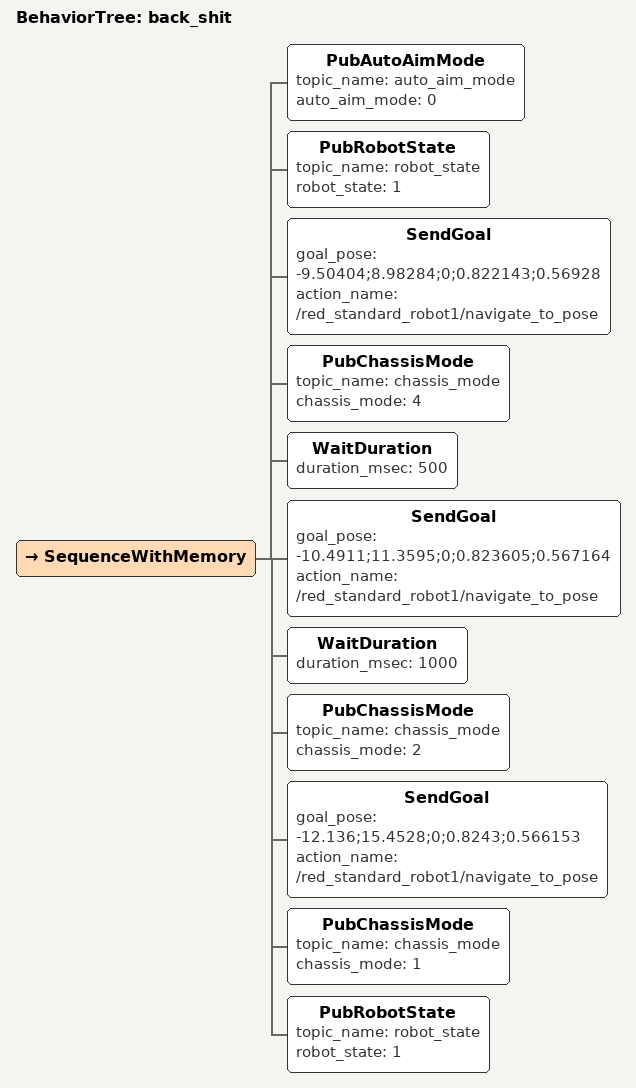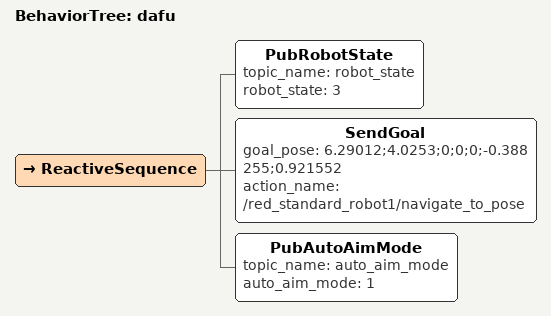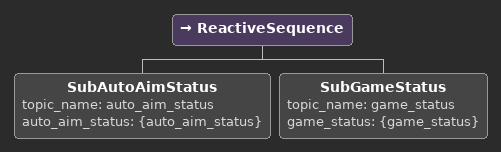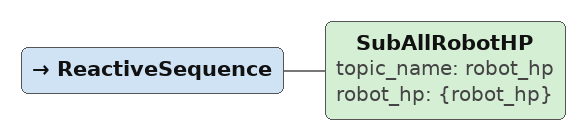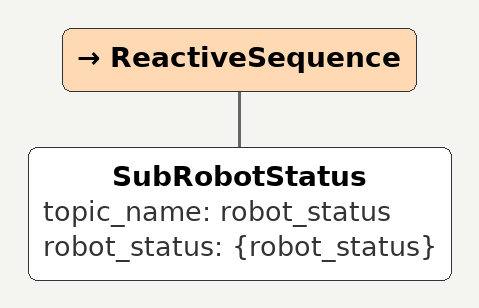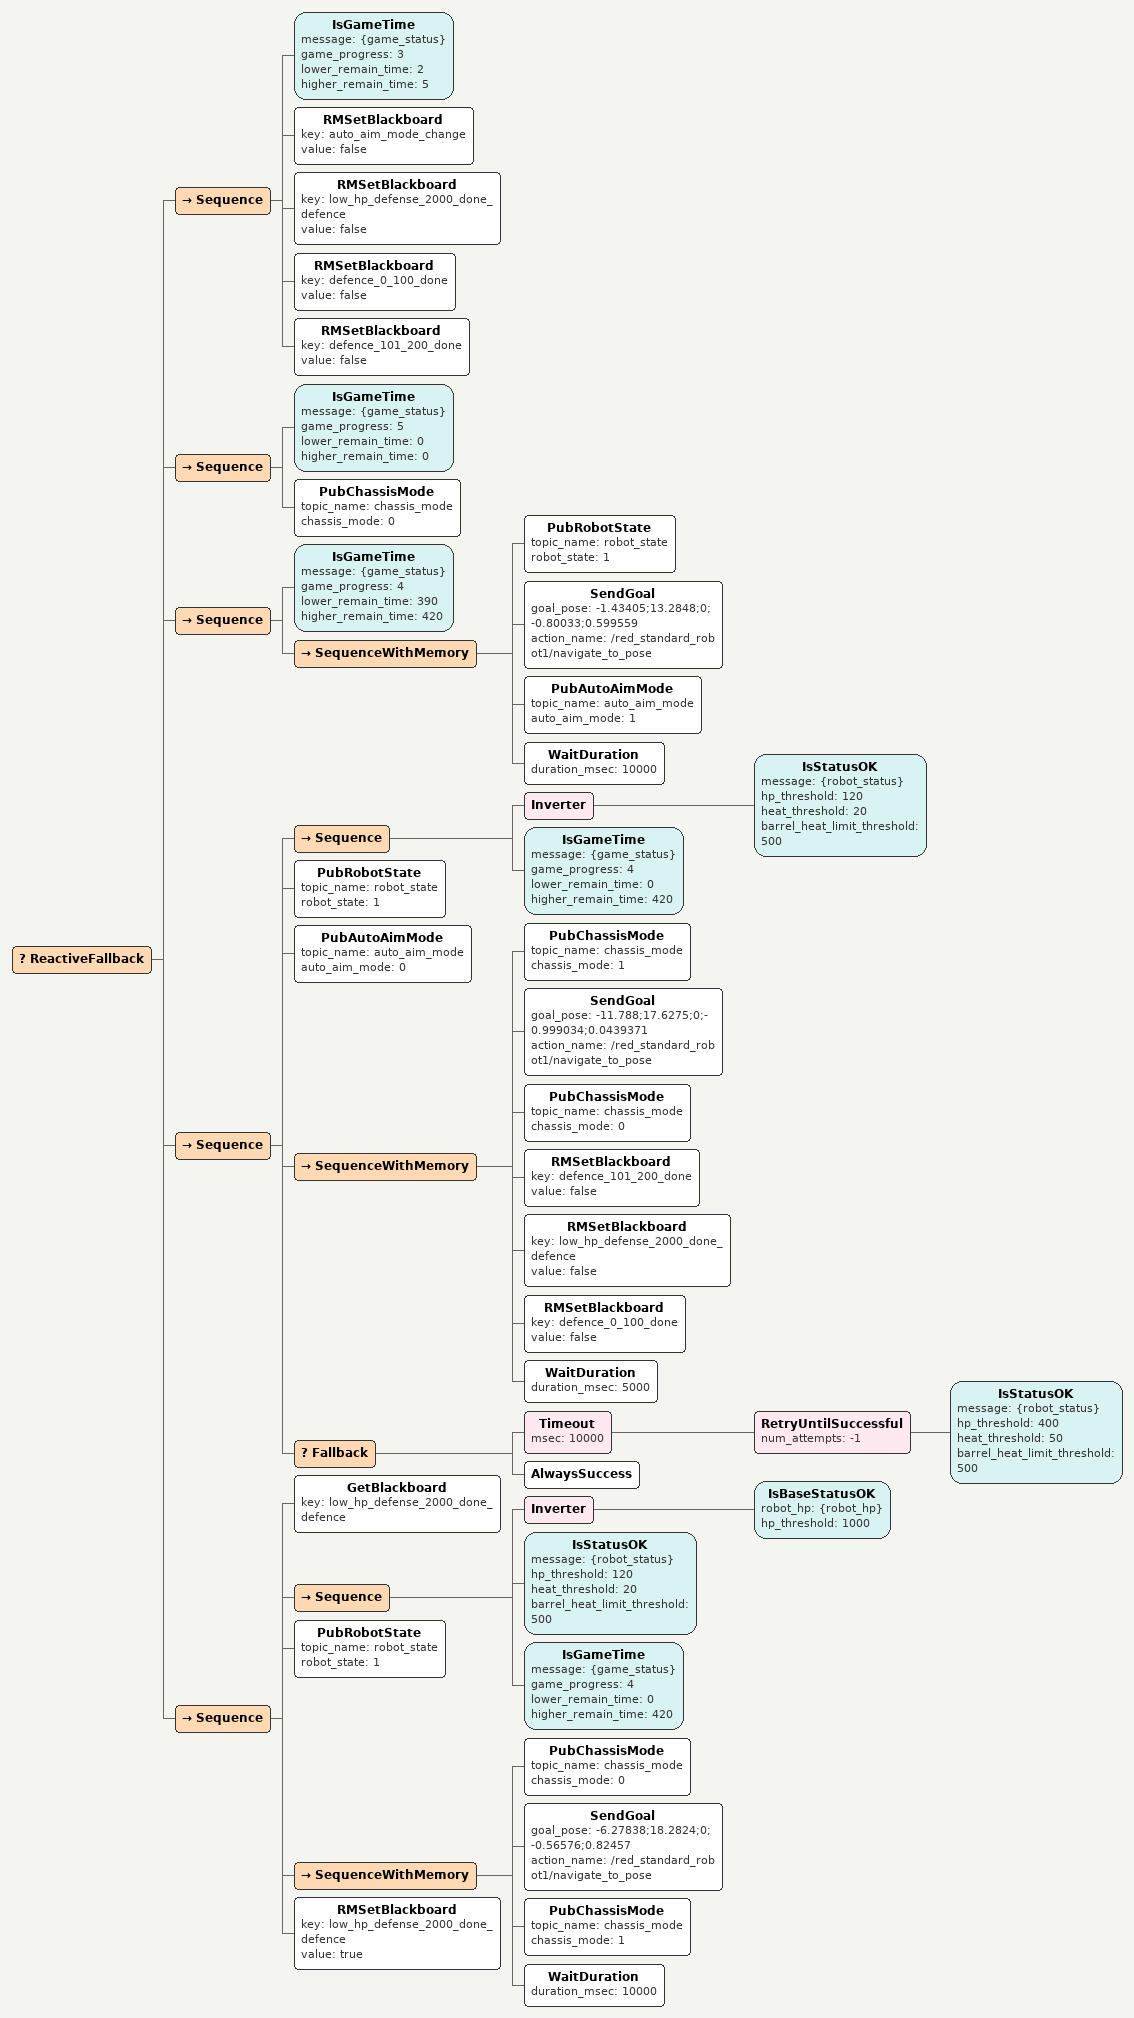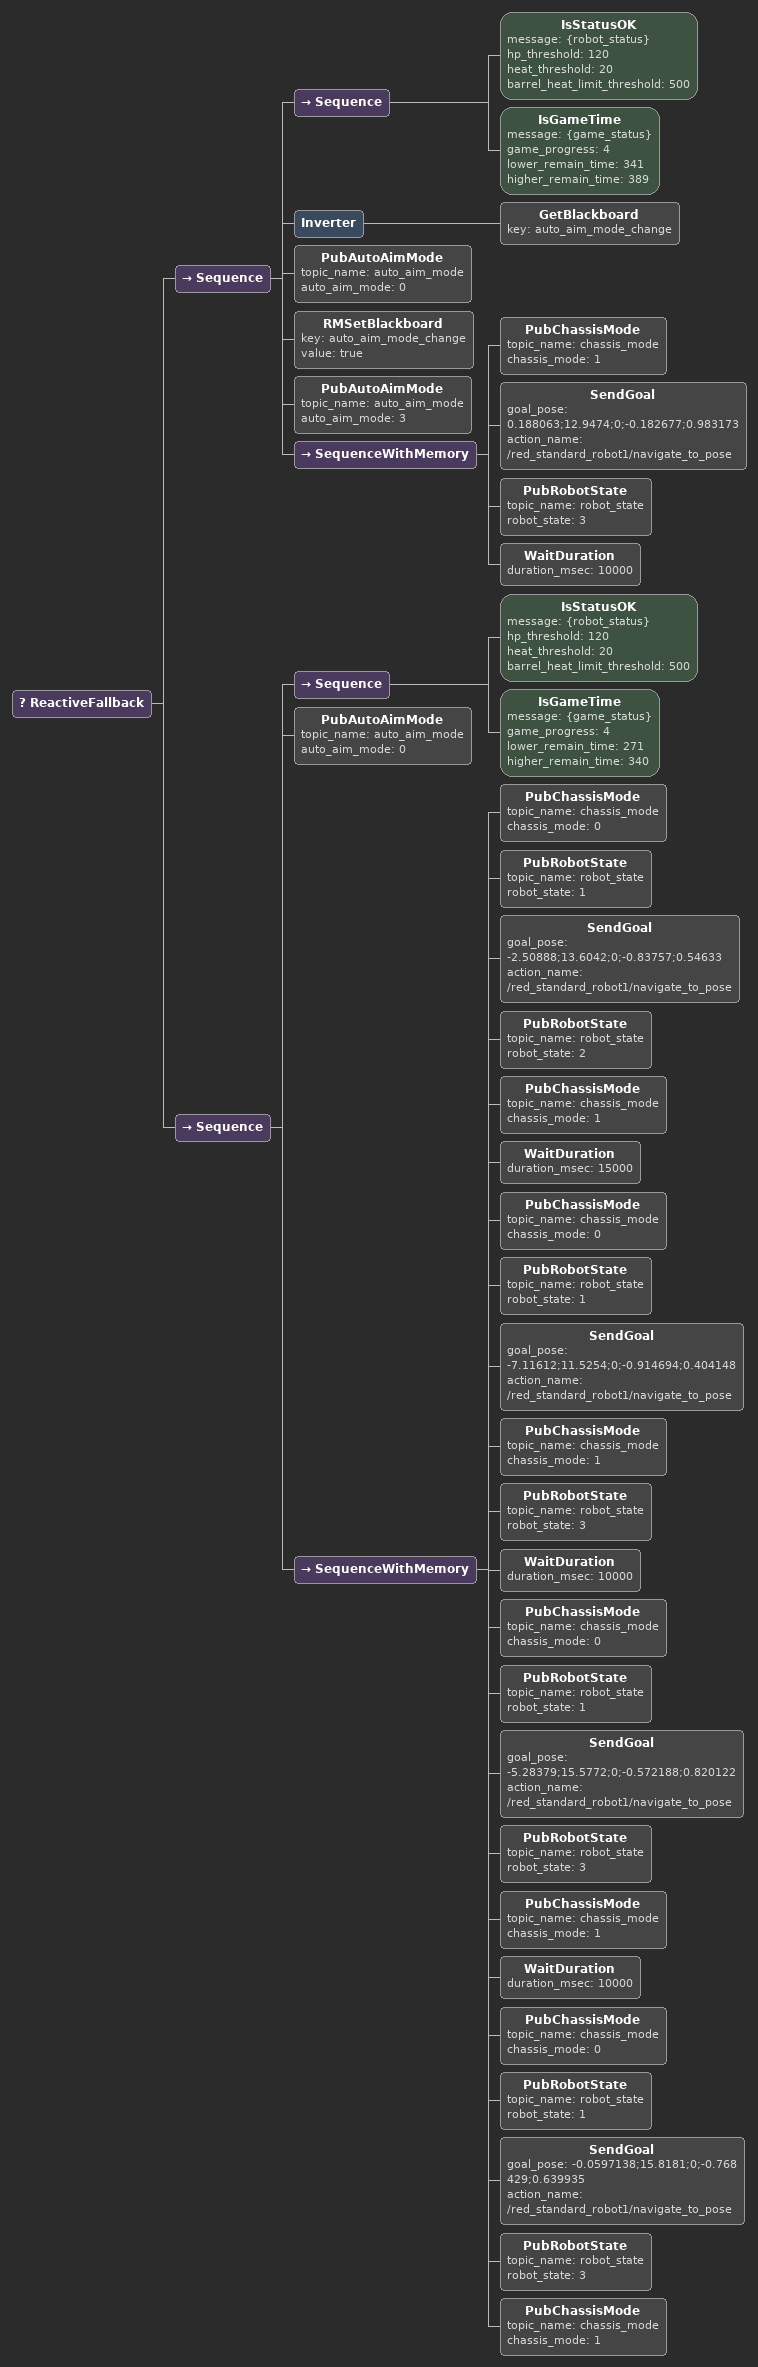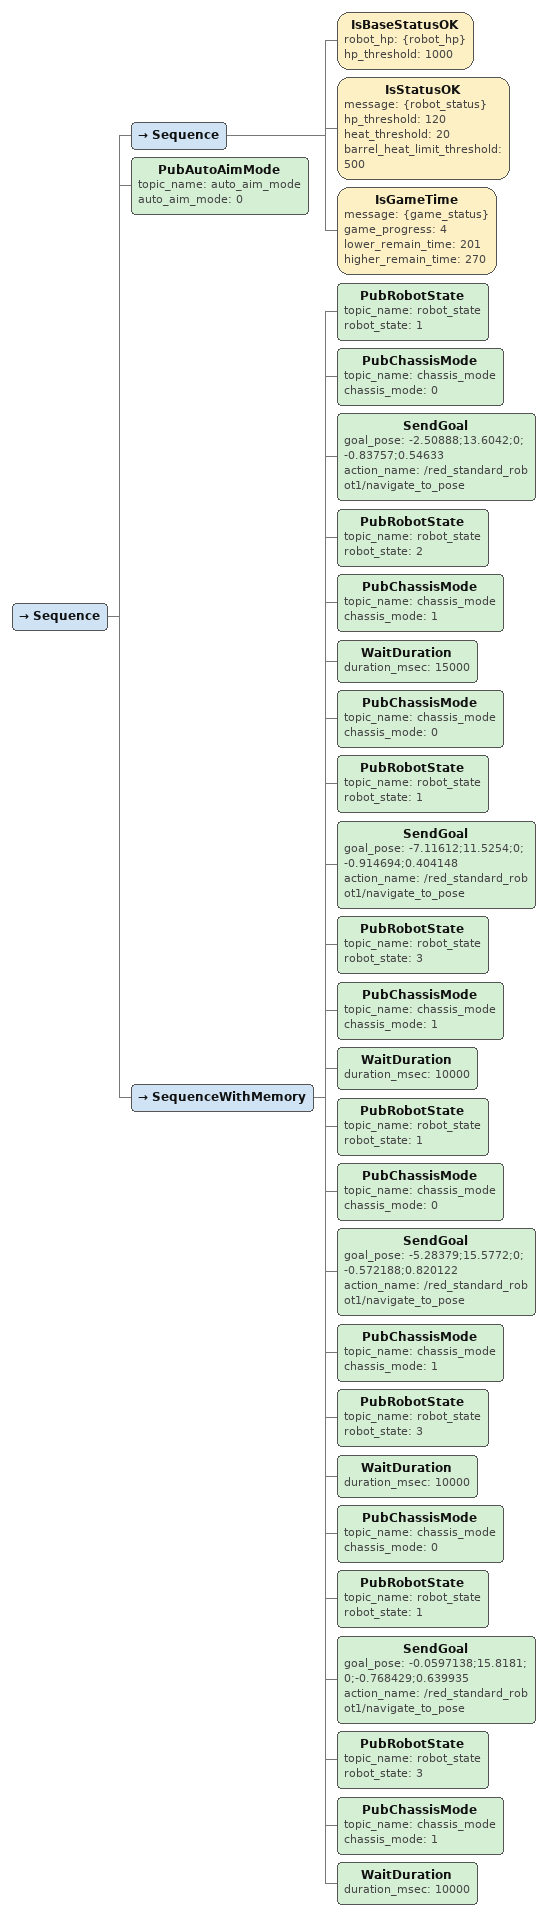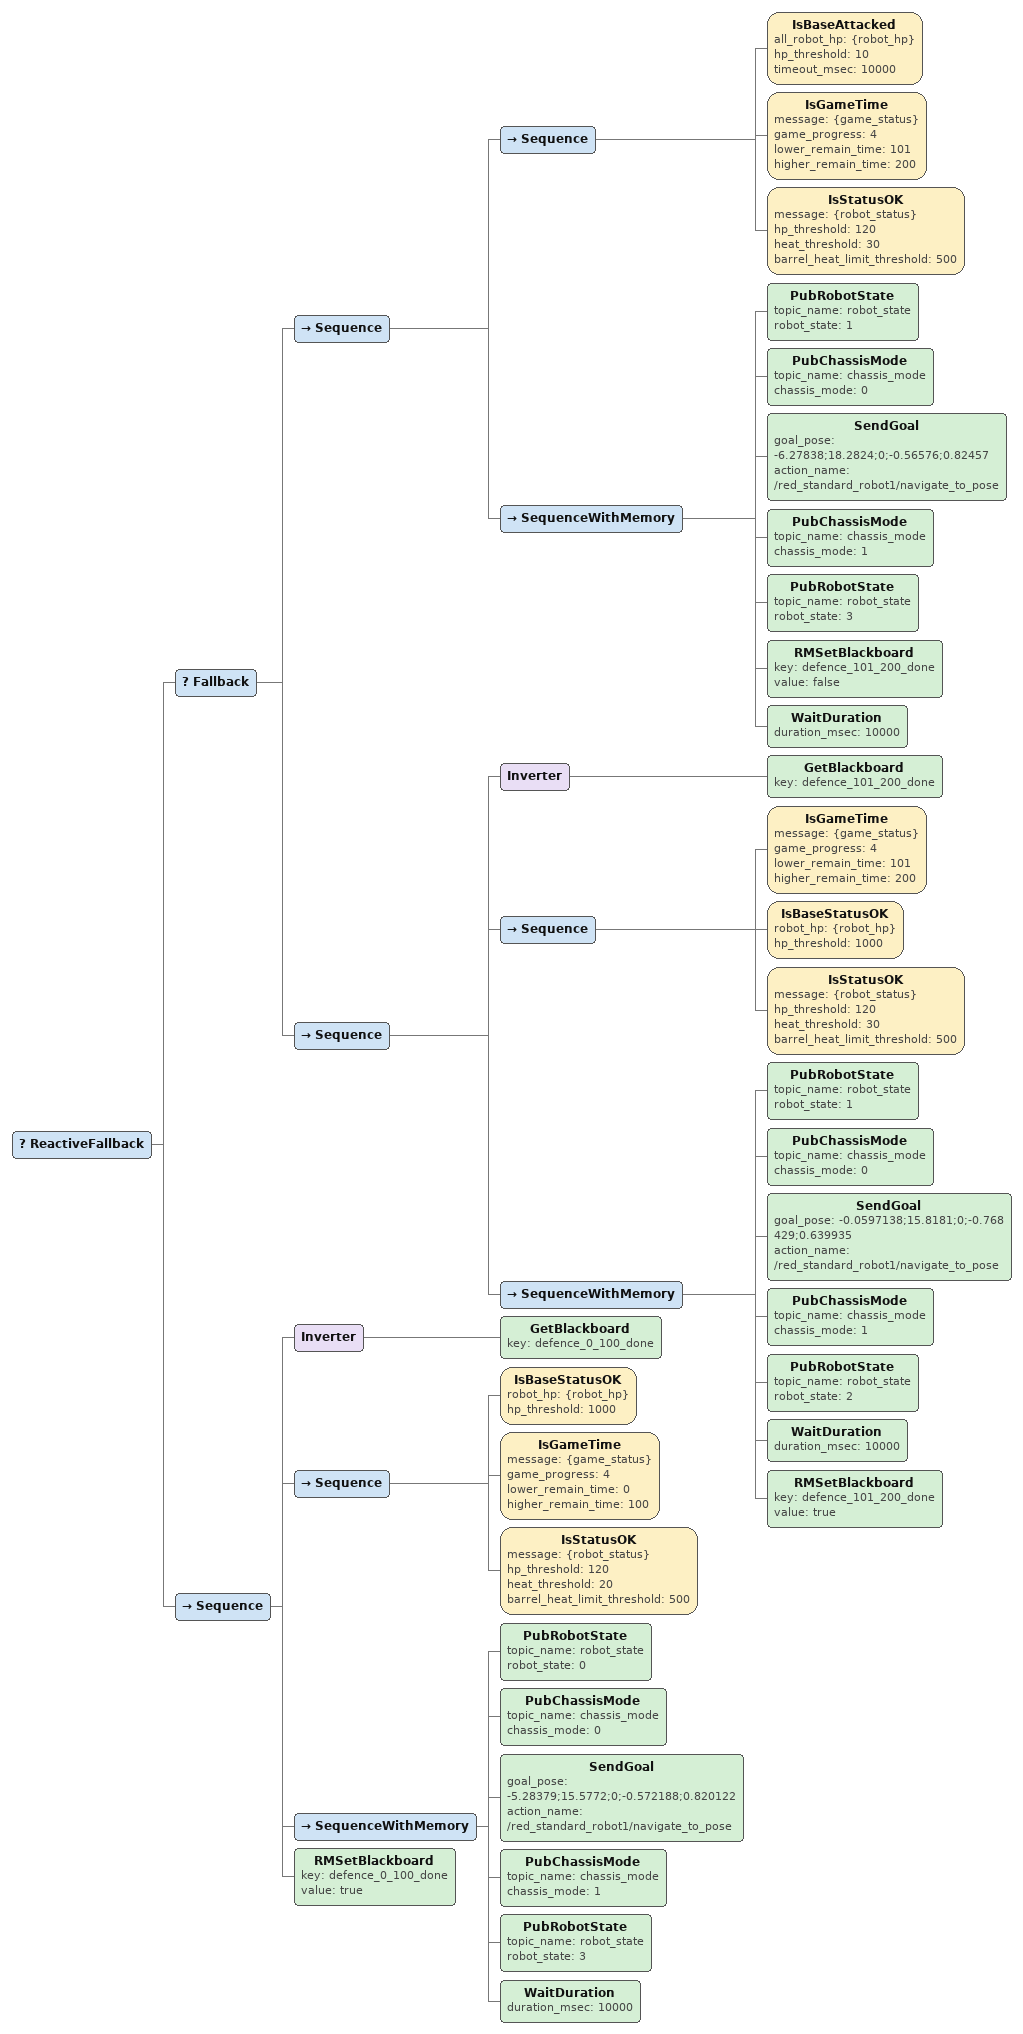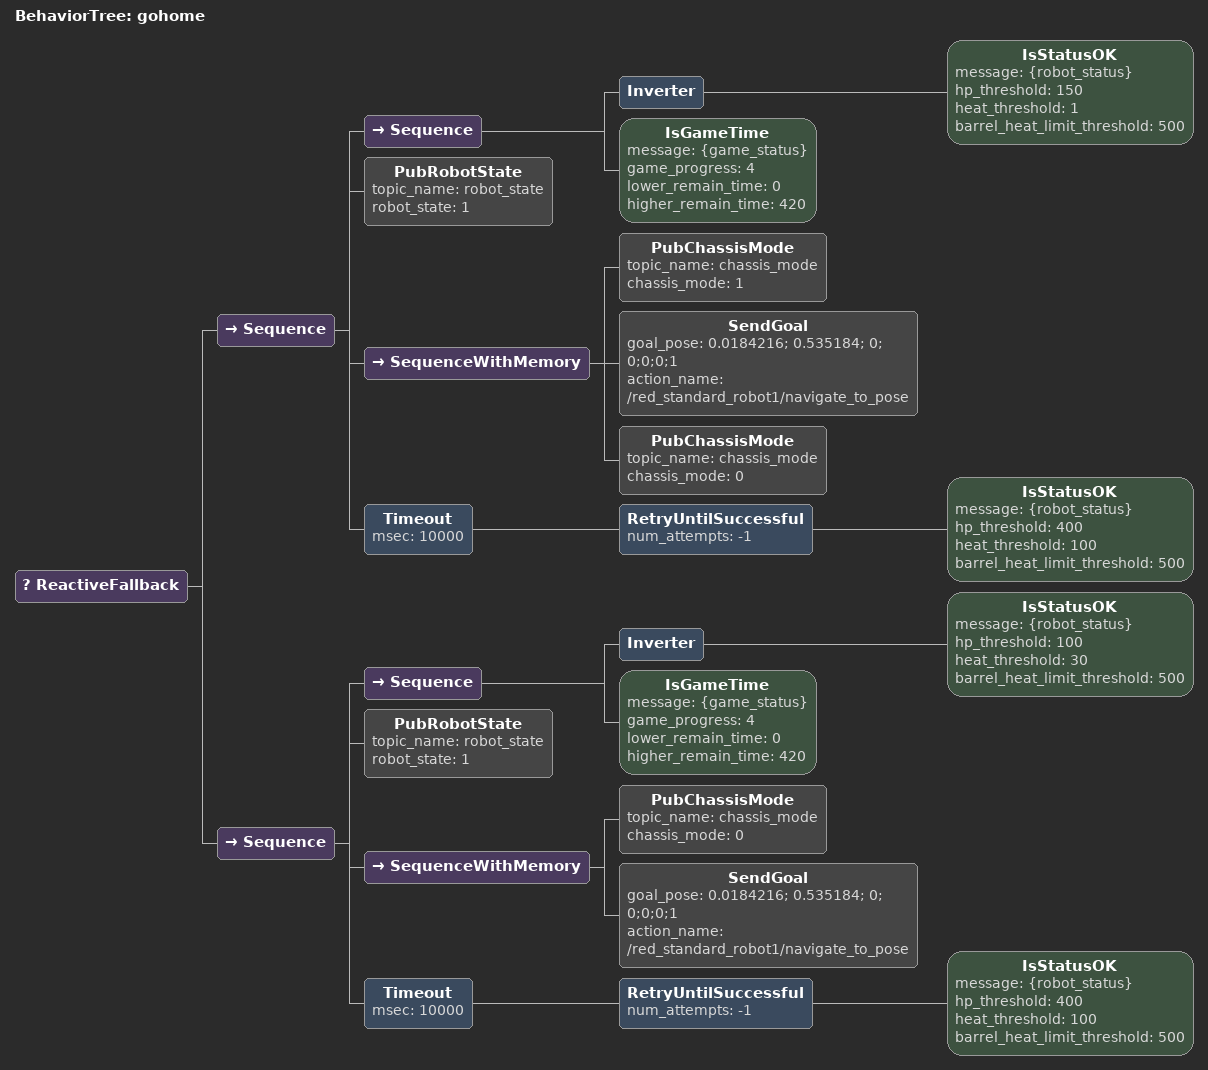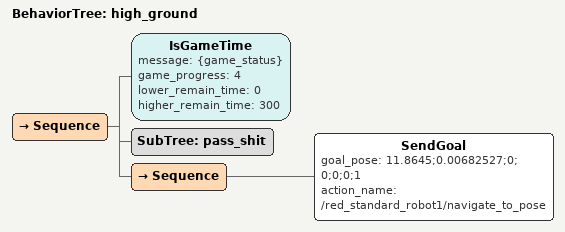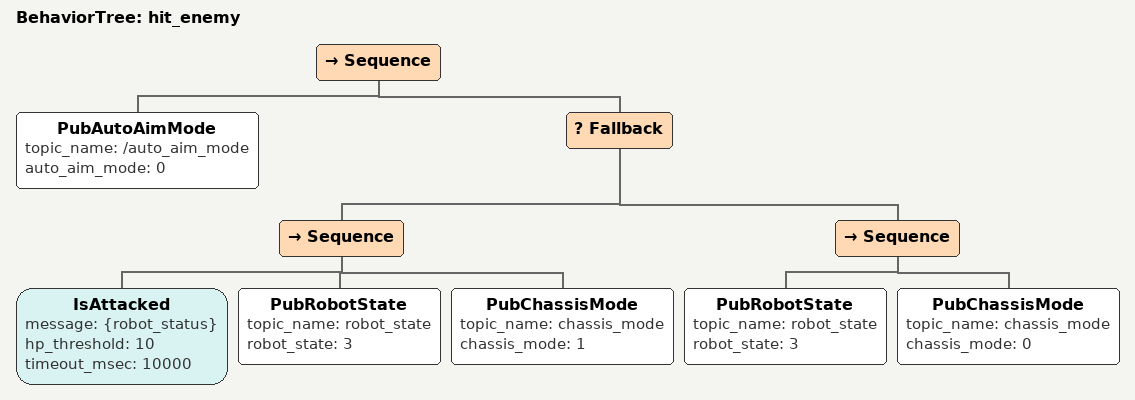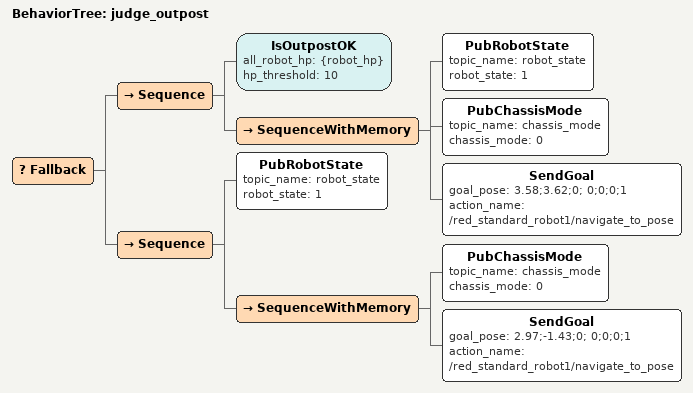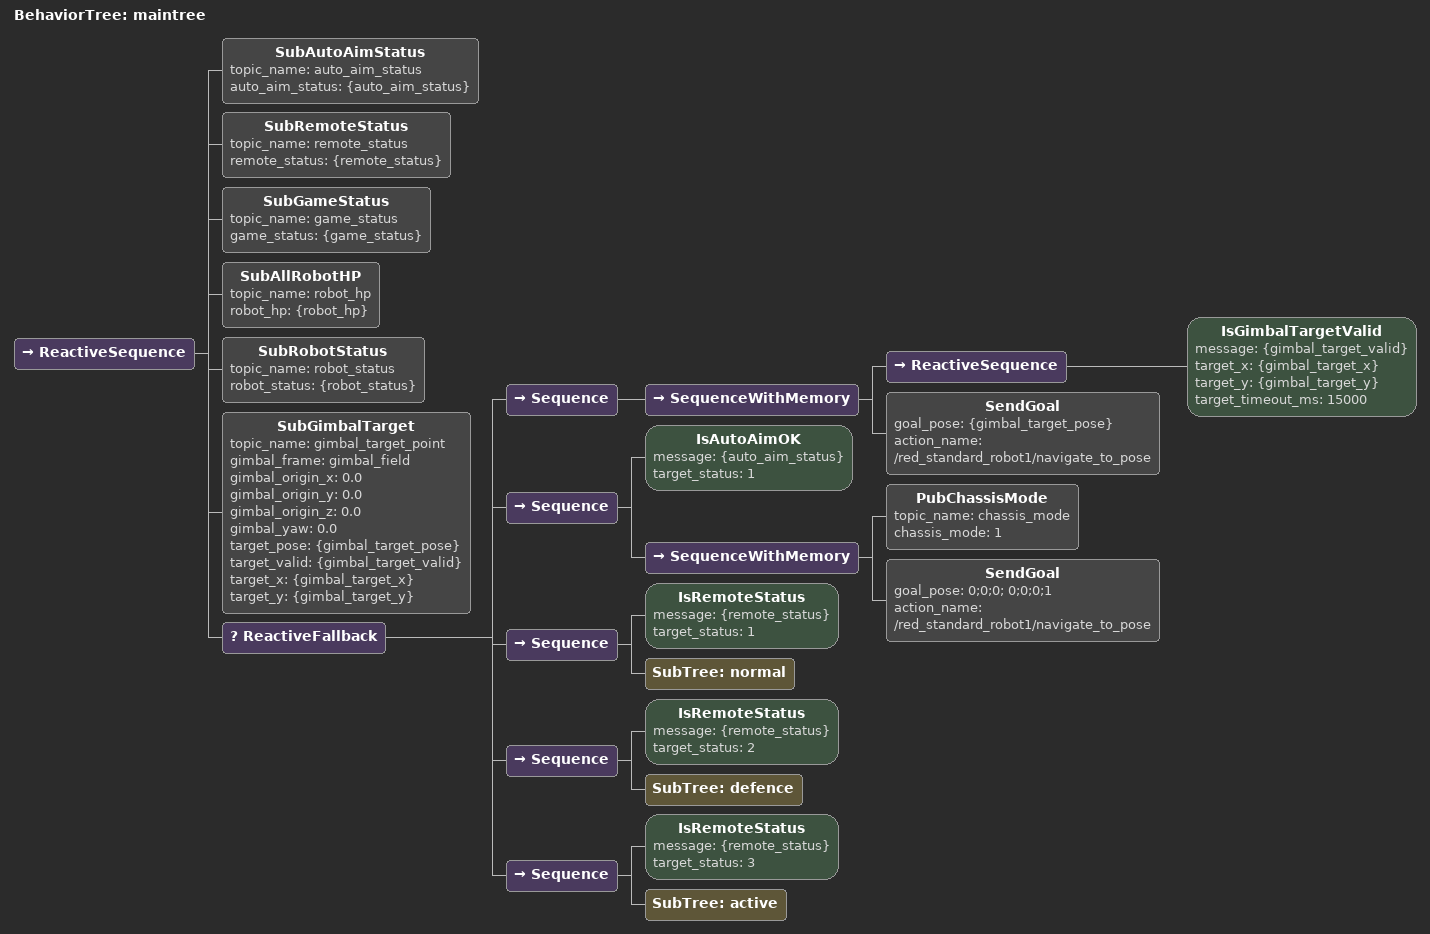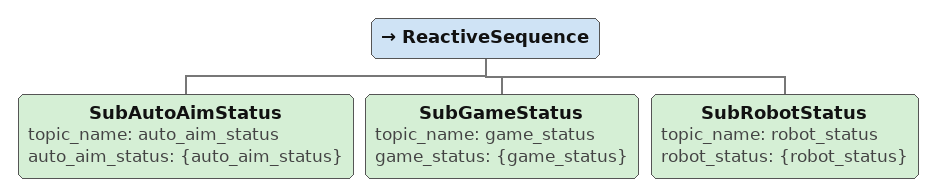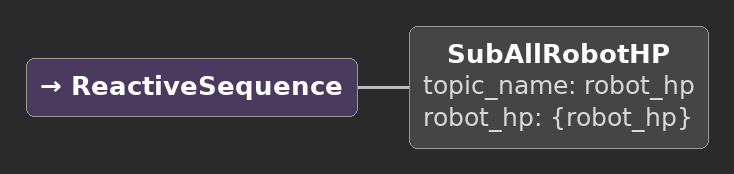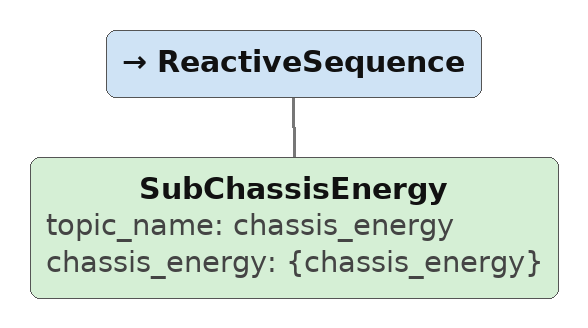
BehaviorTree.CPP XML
<BehaviorTree ID="back_shit">
  <SequenceWithMemory>
    <PubAutoAimMode topic_name="auto_aim_mode" auto_aim_mode="0"/>
    <PubRobotState topic_name="robot_state" robot_state="1"/>
    <SendGoal goal_pose="-9.50404;8.98284;0;0.822143;0.56928" action_name="/red_standard_robot1/navigate_to_pose"/>
    <PubChassisMode topic_name="chassis_mode" chassis_mode="4"/>
    <WaitDuration duration_msec="500"/>
    <SendGoal goal_pose="-10.4911;11.3595;0;0.823605;0.567164" action_name="/red_standard_robot1/navigate_to_pose"/>
    <WaitDuration duration_msec="1000"/>
    <PubChassisMode topic_name="chassis_mode" chassis_mode="2"/>
    <SendGoal goal_pose="-12.136;15.4528;0;0.8243;0.566153" action_name="/red_standard_robot1/navigate_to_pose"/>
    <PubChassisMode topic_name="chassis_mode" chassis_mode="1"/>
    <PubRobotState topic_name="robot_state" robot_state="1"/>
  </SequenceWithMemory>
</BehaviorTree>

<BehaviorTree ID="dafu">
  <ReactiveSequence>
    <PubRobotState topic_name="robot_state" robot_state="3"/>
    <SendGoal goal_pose="6.29012;4.0253;0;0;0;-0.388255;0.921552" action_name="/red_standard_robot1/navigate_to_pose"/>
    <PubAutoAimMode topic_name="auto_aim_mode" auto_aim_mode="1"/>
  </ReactiveSequence>
</BehaviorTree>

<ReactiveSequence>
  <SubAutoAimStatus topic_name="auto_aim_status" auto_aim_status="{auto_aim_status}"/>
  <SubGameStatus topic_name="game_status" game_status="{game_status}"/>
</ReactiveSequence>

<ReactiveSequence>
  <SubAllRobotHP topic_name="robot_hp" robot_hp="{robot_hp}"/>
</ReactiveSequence>

<ReactiveSequence>
  <SubRobotStatus topic_name="robot_status" robot_status="{robot_status}"/>
</ReactiveSequence>

<ReactiveFallback>
  <Sequence>
    <IsGameTime message="{game_status}" game_progress="3" lower_remain_time="2" higher_remain_time="5"/>
    <RMSetBlackboard key="auto_aim_mode_change" value="false"/>
    <RMSetBlackboard key="low_hp_defense_2000_done_defence" value="false"/>
    <RMSetBlackboard key="defence_0_100_done" value="false"/>
    <RMSetBlackboard key="defence_101_200_done" value="false"/>
  </Sequence>
  <Sequence>
    <IsGameTime message="{game_status}" game_progress="5" lower_remain_time="0" higher_remain_time="0"/>
    <PubChassisMode topic_name="chassis_mode" chassis_mode="0"/>
  </Sequence>
  <Sequence>
    <IsGameTime message="{game_status}" game_progress="4" lower_remain_time="390" higher_remain_time="420"/>
    <SequenceWithMemory>
      <PubRobotState topic_name="robot_state" robot_state="1"/>
      <SendGoal goal_pose="-1.43405;13.2848;0;-0.80033;0.599559" action_name="/red_standard_robot1/navigate_to_pose"/>
      <PubAutoAimMode topic_name="auto_aim_mode" auto_aim_mode="1"/>
      <WaitDuration duration_msec="10000"/>
    </SequenceWithMemory>
  </Sequence>
  <Sequence>
    <Sequence>
      <Inverter>
        <IsStatusOK message="{robot_status}" hp_threshold="120" heat_threshold="20" barrel_heat_limit_threshold="500"/>
      </Inverter>
      <IsGameTime message="{game_status}" game_progress="4" lower_remain_time="0" higher_remain_time="420"/>
    </Sequence>
    <PubRobotState topic_name="robot_state" robot_state="1"/>
    <PubAutoAimMode topic_name="auto_aim_mode" auto_aim_mode="0"/>
    <SequenceWithMemory>
      <PubChassisMode topic_name="chassis_mode" chassis_mode="1"/>
      <SendGoal goal_pose="-11.788;17.6275;0;-0.999034;0.0439371" action_name="/red_standard_robot1/navigate_to_pose"/>
      <PubChassisMode topic_name="chassis_mode" chassis_mode="0"/>
      <RMSetBlackboard key="defence_101_200_done" value="false"/>
      <RMSetBlackboard key="low_hp_defense_2000_done_defence" value="false"/>
      <RMSetBlackboard key="defence_0_100_done" value="false"/>
      <WaitDuration duration_msec="5000"/>
    </SequenceWithMemory>
    <Fallback>
      <Timeout msec="10000">
        <RetryUntilSuccessful num_attempts="-1">
          <IsStatusOK message="{robot_status}" hp_threshold="400" heat_threshold="50" barrel_heat_limit_threshold="500"/>
        </RetryUntilSuccessful>
      </Timeout>
      <AlwaysSuccess/>
    </Fallback>
  </Sequence>
  <Sequence>
    <GetBlackboard key="low_hp_defense_2000_done_defence"/>
    <Sequence>
      <Inverter>
        <IsBaseStatusOK robot_hp="{robot_hp}" hp_threshold="1000"/>
      </Inverter>
      <IsStatusOK message="{robot_status}" hp_threshold="120" heat_threshold="20" barrel_heat_limit_threshold="500"/>
      <IsGameTime message="{game_status}" game_progress="4" lower_remain_time="0" higher_remain_time="420"/>
    </Sequence>
    <PubRobotState topic_name="robot_state" robot_state="1"/>
    <SequenceWithMemory>
      <PubChassisMode topic_name="chassis_mode" chassis_mode="0"/>
      <SendGoal goal_pose="-6.27838;18.2824;0;-0.56576;0.82457" action_name="/red_standard_robot1/navigate_to_pose"/>
      <PubChassisMode topic_name="chassis_mode" chassis_mode="1"/>
      <WaitDuration duration_msec="10000"/>
    </SequenceWithMemory>
    <RMSetBlackboard key="low_hp_defense_2000_done_defence" value="true"/>
  </Sequence>
</ReactiveFallback>

<ReactiveFallback>
  <Sequence>
    <Sequence>
      <IsStatusOK message="{robot_status}" hp_threshold="120" heat_threshold="20" barrel_heat_limit_threshold="500"/>
      <IsGameTime message="{game_status}" game_progress="4" lower_remain_time="341" higher_remain_time="389"/>
    </Sequence>
    <Inverter>
      <GetBlackboard key="auto_aim_mode_change"/>
    </Inverter>
    <PubAutoAimMode topic_name="auto_aim_mode" auto_aim_mode="0"/>
    <RMSetBlackboard key="auto_aim_mode_change" value="true"/>
    <PubAutoAimMode topic_name="auto_aim_mode" auto_aim_mode="3"/>
    <SequenceWithMemory>
      <PubChassisMode topic_name="chassis_mode" chassis_mode="1"/>
      <SendGoal goal_pose="0.188063;12.9474;0;-0.182677;0.983173" action_name="/red_standard_robot1/navigate_to_pose"/>
      <PubRobotState topic_name="robot_state" robot_state="3"/>
      <WaitDuration duration_msec="10000"/>
    </SequenceWithMemory>
  </Sequence>
  <Sequence>
    <Sequence>
      <IsStatusOK message="{robot_status}" hp_threshold="120" heat_threshold="20" barrel_heat_limit_threshold="500"/>
      <IsGameTime message="{game_status}" game_progress="4" lower_remain_time="271" higher_remain_time="340"/>
    </Sequence>
    <PubAutoAimMode topic_name="auto_aim_mode" auto_aim_mode="0"/>
    <SequenceWithMemory>
      <PubChassisMode topic_name="chassis_mode" chassis_mode="0"/>
      <PubRobotState topic_name="robot_state" robot_state="1"/>
      <SendGoal goal_pose="-2.50888;13.6042;0;-0.83757;0.54633" action_name="/red_standard_robot1/navigate_to_pose"/>
      <PubRobotState topic_name="robot_state" robot_state="2"/>
      <PubChassisMode topic_name="chassis_mode" chassis_mode="1"/>
      <WaitDuration duration_msec="15000"/>
      <PubChassisMode topic_name="chassis_mode" chassis_mode="0"/>
      <PubRobotState topic_name="robot_state" robot_state="1"/>
      <SendGoal goal_pose="-7.11612;11.5254;0;-0.914694;0.404148" action_name="/red_standard_robot1/navigate_to_pose"/>
      <PubChassisMode topic_name="chassis_mode" chassis_mode="1"/>
      <PubRobotState topic_name="robot_state" robot_state="3"/>
      <WaitDuration duration_msec="10000"/>
      <PubChassisMode topic_name="chassis_mode" chassis_mode="0"/>
      <PubRobotState topic_name="robot_state" robot_state="1"/>
      <SendGoal goal_pose="-5.28379;15.5772;0;-0.572188;0.820122" action_name="/red_standard_robot1/navigate_to_pose"/>
      <PubRobotState topic_name="robot_state" robot_state="3"/>
      <PubChassisMode topic_name="chassis_mode" chassis_mode="1"/>
      <WaitDuration duration_msec="10000"/>
      <PubChassisMode topic_name="chassis_mode" chassis_mode="0"/>
      <PubRobotState topic_name="robot_state" robot_state="1"/>
      <SendGoal goal_pose="-0.0597138;15.8181;0;-0.768429;0.639935" action_name="/red_standard_robot1/navigate_to_pose"/>
      <PubRobotState topic_name="robot_state" robot_state="3"/>
      <PubChassisMode topic_name="chassis_mode" chassis_mode="1"/>
    </SequenceWithMemory>
  </Sequence>
</ReactiveFallback>

<Sequence>
  <Sequence>
    <IsBaseStatusOK robot_hp="{robot_hp}" hp_threshold="1000"/>
    <IsStatusOK message="{robot_status}" hp_threshold="120" heat_threshold="20" barrel_heat_limit_threshold="500"/>
    <IsGameTime message="{game_status}" game_progress="4" lower_remain_time="201" higher_remain_time="270"/>
  </Sequence>
  <PubAutoAimMode topic_name="auto_aim_mode" auto_aim_mode="0"/>
  <SequenceWithMemory>
    <PubRobotState topic_name="robot_state" robot_state="1"/>
    <PubChassisMode topic_name="chassis_mode" chassis_mode="0"/>
    <SendGoal goal_pose="-2.50888;13.6042;0;-0.83757;0.54633" action_name="/red_standard_robot1/navigate_to_pose"/>
    <PubRobotState topic_name="robot_state" robot_state="2"/>
    <PubChassisMode topic_name="chassis_mode" chassis_mode="1"/>
    <WaitDuration duration_msec="15000"/>
    <PubChassisMode topic_name="chassis_mode" chassis_mode="0"/>
    <PubRobotState topic_name="robot_state" robot_state="1"/>
    <SendGoal goal_pose="-7.11612;11.5254;0;-0.914694;0.404148" action_name="/red_standard_robot1/navigate_to_pose"/>
    <PubRobotState topic_name="robot_state" robot_state="3"/>
    <PubChassisMode topic_name="chassis_mode" chassis_mode="1"/>
    <WaitDuration duration_msec="10000"/>
    <PubRobotState topic_name="robot_state" robot_state="1"/>
    <PubChassisMode topic_name="chassis_mode" chassis_mode="0"/>
    <SendGoal goal_pose="-5.28379;15.5772;0;-0.572188;0.820122" action_name="/red_standard_robot1/navigate_to_pose"/>
    <PubChassisMode topic_name="chassis_mode" chassis_mode="1"/>
    <PubRobotState topic_name="robot_state" robot_state="3"/>
    <WaitDuration duration_msec="10000"/>
    <PubChassisMode topic_name="chassis_mode" chassis_mode="0"/>
    <PubRobotState topic_name="robot_state" robot_state="1"/>
    <SendGoal goal_pose="-0.0597138;15.8181;0;-0.768429;0.639935" action_name="/red_standard_robot1/navigate_to_pose"/>
    <PubRobotState topic_name="robot_state" robot_state="3"/>
    <PubChassisMode topic_name="chassis_mode" chassis_mode="1"/>
    <WaitDuration duration_msec="10000"/>
  </SequenceWithMemory>
</Sequence>

<ReactiveFallback>
  <Fallback>
    <Sequence>
      <Sequence>
        <IsBaseAttacked all_robot_hp="{robot_hp}" hp_threshold="10" timeout_msec="10000"/>
        <IsGameTime message="{game_status}" game_progress="4" lower_remain_time="101" higher_remain_time="200"/>
        <IsStatusOK message="{robot_status}" hp_threshold="120" heat_threshold="30" barrel_heat_limit_threshold="500"/>
      </Sequence>
      <SequenceWithMemory>
        <PubRobotState topic_name="robot_state" robot_state="1"/>
        <PubChassisMode topic_name="chassis_mode" chassis_mode="0"/>
        <SendGoal goal_pose="-6.27838;18.2824;0;-0.56576;0.82457" action_name="/red_standard_robot1/navigate_to_pose"/>
        <PubChassisMode topic_name="chassis_mode" chassis_mode="1"/>
        <PubRobotState topic_name="robot_state" robot_state="3"/>
        <RMSetBlackboard key="defence_101_200_done" value="false"/>
        <WaitDuration duration_msec="10000"/>
      </SequenceWithMemory>
    </Sequence>
    <Sequence>
      <Inverter>
        <GetBlackboard key="defence_101_200_done"/>
      </Inverter>
      <Sequence>
        <IsGameTime message="{game_status}" game_progress="4" lower_remain_time="101" higher_remain_time="200"/>
        <IsBaseStatusOK robot_hp="{robot_hp}" hp_threshold="1000"/>
        <IsStatusOK message="{robot_status}" hp_threshold="120" heat_threshold="30" barrel_heat_limit_threshold="500"/>
      </Sequence>
      <SequenceWithMemory>
        <PubRobotState topic_name="robot_state" robot_state="1"/>
        <PubChassisMode topic_name="chassis_mode" chassis_mode="0"/>
        <SendGoal goal_pose="-0.0597138;15.8181;0;-0.768429;0.639935" action_name="/red_standard_robot1/navigate_to_pose"/>
        <PubChassisMode topic_name="chassis_mode" chassis_mode="1"/>
        <PubRobotState topic_name="robot_state" robot_state="2"/>
        <WaitDuration duration_msec="10000"/>
        <RMSetBlackboard key="defence_101_200_done" value="true"/>
      </SequenceWithMemory>
    </Sequence>
  </Fallback>
  <Sequence>
    <Inverter>
      <GetBlackboard key="defence_0_100_done"/>
    </Inverter>
    <Sequence>
      <IsBaseStatusOK robot_hp="{robot_hp}" hp_threshold="1000"/>
      <IsGameTime message="{game_status}" game_progress="4" lower_remain_time="0" higher_remain_time="100"/>
      <IsStatusOK message="{robot_status}" hp_threshold="120" heat_threshold="20" barrel_heat_limit_threshold="500"/>
    </Sequence>
    <SequenceWithMemory>
      <PubRobotState topic_name="robot_state" robot_state="0"/>
      <PubChassisMode topic_name="chassis_mode" chassis_mode="0"/>
      <SendGoal goal_pose="-5.28379;15.5772;0;-0.572188;0.820122" action_name="/red_standard_robot1/navigate_to_pose"/>
      <PubChassisMode topic_name="chassis_mode" chassis_mode="1"/>
      <PubRobotState topic_name="robot_state" robot_state="3"/>
      <WaitDuration duration_msec="10000"/>
    </SequenceWithMemory>
    <RMSetBlackboard key="defence_0_100_done" value="true"/>
  </Sequence>
</ReactiveFallback>

<BehaviorTree ID="gohome">
  <ReactiveFallback>
    <Sequence>
      <Sequence>
        <Inverter>
          <IsStatusOK message="{robot_status}" hp_threshold="150" heat_threshold="1" barrel_heat_limit_threshold="500"/>
        </Inverter>
        <IsGameTime message="{game_status}" game_progress="4" lower_remain_time="0" higher_remain_time="420"/>
      </Sequence>
      <PubRobotState topic_name="robot_state" robot_state="1"/>
      <SequenceWithMemory>
        <PubChassisMode topic_name="chassis_mode" chassis_mode="1"/>
        <SendGoal goal_pose="0.0184216; 0.535184; 0; 0;0;0;1" action_name="/red_standard_robot1/navigate_to_pose"/>
        <PubChassisMode topic_name="chassis_mode" chassis_mode="0"/>
      </SequenceWithMemory>
      <Timeout msec="10000">
        <RetryUntilSuccessful num_attempts="-1">
          <IsStatusOK message="{robot_status}" hp_threshold="400" heat_threshold="100" barrel_heat_limit_threshold="500"/>
        </RetryUntilSuccessful>
      </Timeout>
    </Sequence>
    <Sequence>
      <Sequence>
        <Inverter>
          <IsStatusOK message="{robot_status}" hp_threshold="100" heat_threshold="30" barrel_heat_limit_threshold="500"/>
        </Inverter>
        <IsGameTime message="{game_status}" game_progress="4" lower_remain_time="0" higher_remain_time="420"/>
      </Sequence>
      <PubRobotState topic_name="robot_state" robot_state="1"/>
      <SequenceWithMemory>
        <PubChassisMode topic_name="chassis_mode" chassis_mode="0"/>
        <SendGoal goal_pose="0.0184216; 0.535184; 0; 0;0;0;1" action_name="/red_standard_robot1/navigate_to_pose"/>
      </SequenceWithMemory>
      <Timeout msec="10000">
        <RetryUntilSuccessful num_attempts="-1">
          <IsStatusOK message="{robot_status}" hp_threshold="400" heat_threshold="100" barrel_heat_limit_threshold="500"/>
        </RetryUntilSuccessful>
      </Timeout>
    </Sequence>
  </ReactiveFallback>
</BehaviorTree>

<BehaviorTree ID="high_ground">
  <Sequence>
    <IsGameTime message="{game_status}" game_progress="4" lower_remain_time="0" higher_remain_time="300"/>
    <SubTree ID="pass_shit"/>
    <Sequence>
      <SendGoal goal_pose="11.8645;0.00682527;0; 0;0;0;1" action_name="/red_standard_robot1/navigate_to_pose"/>
    </Sequence>
  </Sequence>
</BehaviorTree>

<BehaviorTree ID="hit_enemy">
  <Sequence>
    <PubAutoAimMode topic_name="/auto_aim_mode" auto_aim_mode="0"/>
    <Fallback>
      <Sequence>
        <IsAttacked message="{robot_status}" hp_threshold="10" timeout_msec="10000"/>
        <PubRobotState topic_name="robot_state" robot_state="3"/>
        <PubChassisMode topic_name="chassis_mode" chassis_mode="1"/>
      </Sequence>
      <Sequence>
        <PubRobotState topic_name="robot_state" robot_state="3"/>
        <PubChassisMode topic_name="chassis_mode" chassis_mode="0"/>
      </Sequence>
    </Fallback>
  </Sequence>
</BehaviorTree>

<BehaviorTree ID="judge_outpost">
  <Fallback>
    <Sequence>
      <IsOutpostOK all_robot_hp="{robot_hp}" hp_threshold="10"/>
      <SequenceWithMemory>
        <PubRobotState topic_name="robot_state" robot_state="1"/>
        <PubChassisMode topic_name="chassis_mode" chassis_mode="0"/>
        <SendGoal goal_pose="3.58;3.62;0; 0;0;0;1" action_name="/red_standard_robot1/navigate_to_pose"/>
      </SequenceWithMemory>
    </Sequence>
    <Sequence>
      <PubRobotState topic_name="robot_state" robot_state="1"/>
      <SequenceWithMemory>
        <PubChassisMode topic_name="chassis_mode" chassis_mode="0"/>
        <SendGoal goal_pose="2.97;-1.43;0; 0;0;0;1" action_name="/red_standard_robot1/navigate_to_pose"/>
      </SequenceWithMemory>
    </Sequence>
  </Fallback>
</BehaviorTree>

<BehaviorTree ID="maintree">
  <ReactiveSequence>
    <SubAutoAimStatus topic_name="auto_aim_status" auto_aim_status="{auto_aim_status}"/>
    <SubRemoteStatus topic_name="remote_status" remote_status="{remote_status}"/>
    <SubGameStatus topic_name="game_status" game_status="{game_status}"/>
    <SubAllRobotHP topic_name="robot_hp" robot_hp="{robot_hp}"/>
    <SubRobotStatus topic_name="robot_status" robot_status="{robot_status}"/>
    <SubGimbalTarget topic_name="gimbal_target_point" gimbal_frame="gimbal_field" gimbal_origin_x="0.0" gimbal_origin_y="0.0" gimbal_origin_z="0.0" gimbal_yaw="0.0" target_pose="{gimbal_target_pose}" target_valid="{gimbal_target_valid}" target_x="{gimbal_target_x}" target_y="{gimbal_target_y}"/>
    <ReactiveFallback>
      <Sequence>
        <SequenceWithMemory>
          <ReactiveSequence>
            <IsGimbalTargetValid message="{gimbal_target_valid}" target_x="{gimbal_target_x}" target_y="{gimbal_target_y}" target_timeout_ms="15000"/>
          </ReactiveSequence>
          <SendGoal goal_pose="{gimbal_target_pose}" action_name="/red_standard_robot1/navigate_to_pose"/>
        </SequenceWithMemory>
      </Sequence>
      <Sequence>
        <IsAutoAimOK message="{auto_aim_status}" target_status="1"/>
        <SequenceWithMemory>
          <PubChassisMode topic_name="chassis_mode" chassis_mode="1"/>
          <SendGoal goal_pose="0;0;0; 0;0;0;1" action_name="/red_standard_robot1/navigate_to_pose"/>
        </SequenceWithMemory>
      </Sequence>
      <Sequence>
        <IsRemoteStatus message="{remote_status}" target_status="1"/>
        <SubTree ID="normal"/>
      </Sequence>
      <Sequence>
        <IsRemoteStatus message="{remote_status}" target_status="2"/>
        <SubTree ID="defence"/>
      </Sequence>
      <Sequence>
        <IsRemoteStatus message="{remote_status}" target_status="3"/>
        <SubTree ID="active"/>
      </Sequence>
    </ReactiveFallback>
  </ReactiveSequence>
</BehaviorTree>

<ReactiveSequence>
  <SubAutoAimStatus topic_name="auto_aim_status" auto_aim_status="{auto_aim_status}"/>
  <SubGameStatus topic_name="game_status" game_status="{game_status}"/>
  <SubRobotStatus topic_name="robot_status" robot_status="{robot_status}"/>
</ReactiveSequence>

<ReactiveSequence>
  <SubAllRobotHP topic_name="robot_hp" robot_hp="{robot_hp}"/>
</ReactiveSequence>

<ReactiveSequence>
  <SubChassisEnergy topic_name="chassis_energy" chassis_energy="{chassis_energy}"/>
</ReactiveSequence>
